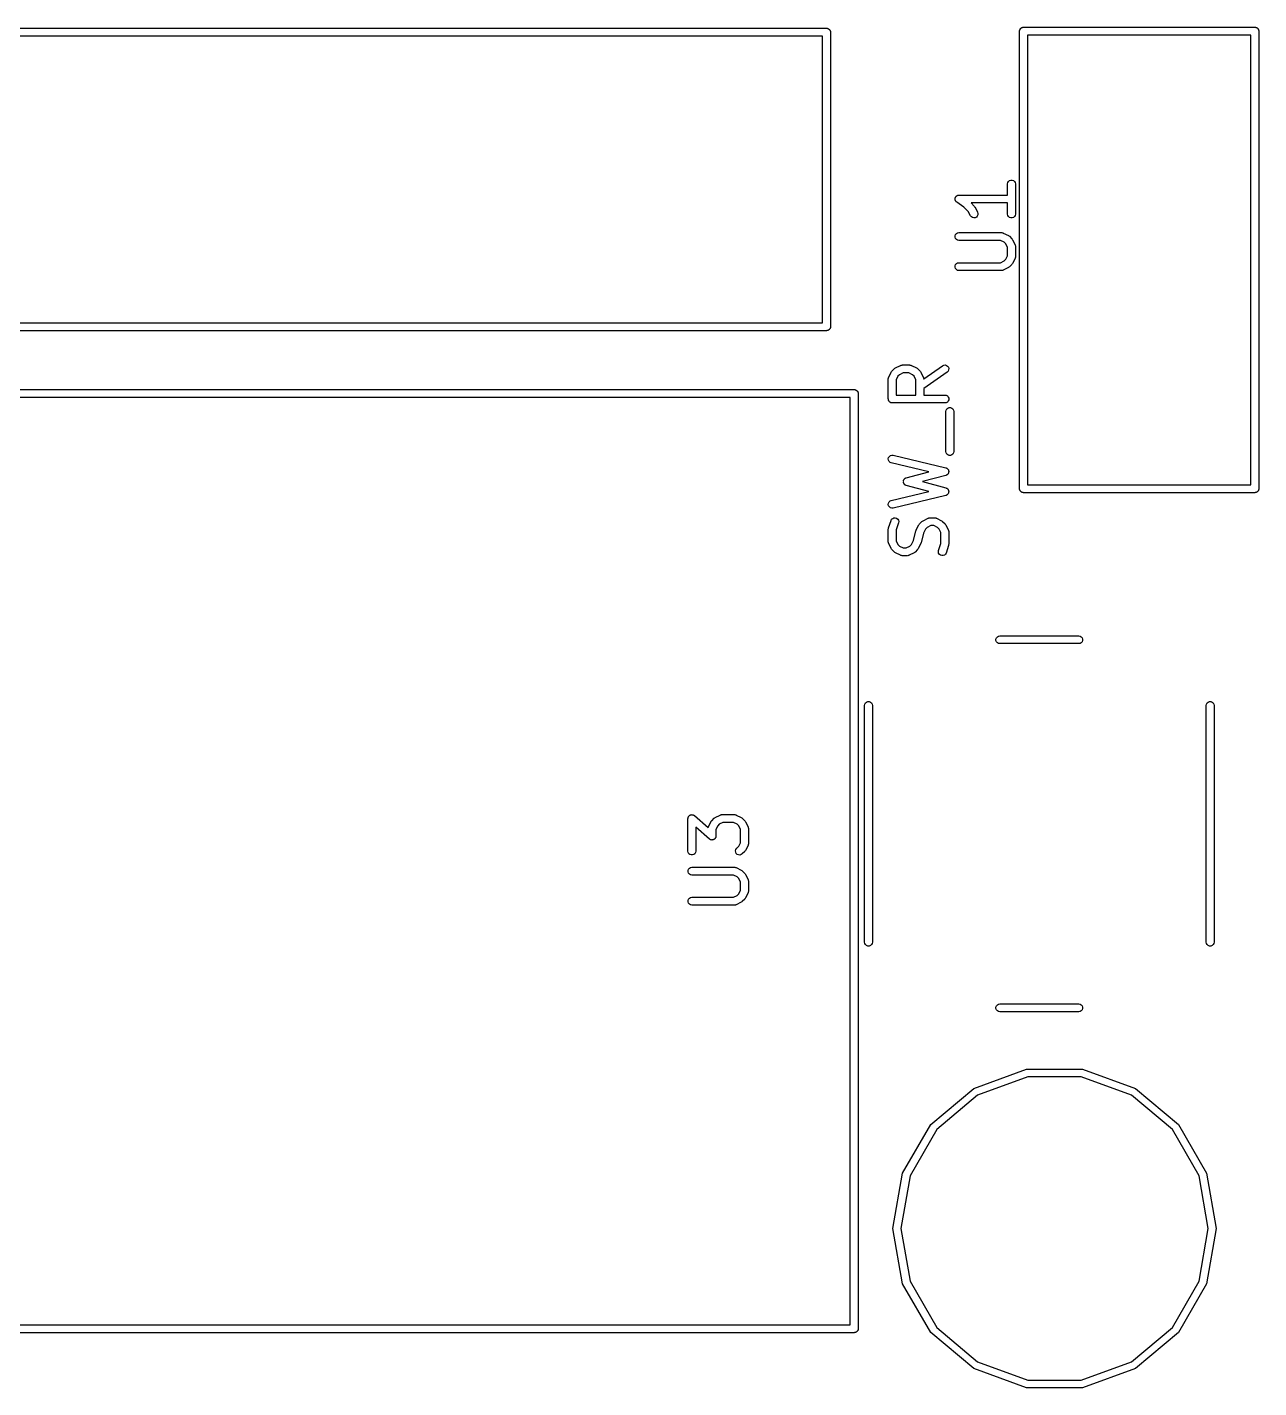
# Model space of a CAD drawing. Extents: x 124.6 to 172.8, y -116.1 to -90.2.
# Drawn here: x 149.37 to 172.79, y -116.06 to -90.19 of the extents above; entities that cross this region are included whole.
import ezdxf

# ---------------------------------------------------------------- set-up
doc = ezdxf.new("R2010")
doc.units = 0
doc.header["$MEASUREMENT"] = 0
doc.layers.add('BLACK', color=7, linetype='CONTINUOUS')

msp = doc.modelspace()

# ---------------------------------------------------------------- linework, layer by layer
at = {"layer": 'Black'}
for p, q in [((131.973, -90.21), (164.573, -90.21)), ((164.573, -90.21), (164.579, -90.2111)), ((164.579, -90.2111), (164.586, -90.2111)), ((164.586, -90.2111), (164.592, -90.2134)), ((164.592, -90.2134), (164.599, -90.2145)), ((164.599, -90.2145), (164.604, -90.2178)), ((164.604, -90.2178), (164.611, -90.22)), ((164.611, -90.22), (164.616, -90.2243)), ((164.616, -90.2243), (164.621, -90.2275)), ((164.621, -90.2275), (164.625, -90.2326)), ((164.625, -90.2326), (164.63, -90.2368)), ((164.63, -90.2368), (164.634, -90.2425)), ((164.634, -90.2425), (164.638, -90.2475)), ((164.638, -90.2475), (164.64, -90.2537)), ((164.64, -90.2537), (164.643, -90.2593)), ((164.643, -90.2593), (164.645, -90.2658)), ((164.645, -90.2658), (164.647, -90.272)), ((164.647, -90.272), (164.647, -90.2785)), ((164.647, -90.2785), (164.648, -90.285)), ((168.245, -90.265), (168.246, -90.2585)), ((168.245, -98.965), (168.245, -90.265)), ((168.246, -90.252), (168.248, -90.2458)), ((168.246, -90.2585), (168.246, -90.252)), ((168.248, -90.2458), (168.25, -90.2393)), ((168.25, -90.2393), (168.253, -90.2337)), ((168.253, -90.2337), (168.255, -90.2275)), ((168.255, -90.2275), (168.259, -90.2225)), ((168.259, -90.2225), (168.263, -90.2168)), ((168.263, -90.2168), (168.268, -90.2126)), ((168.268, -90.2126), (168.272, -90.2075)), ((168.272, -90.2075), (168.277, -90.2043)), ((168.277, -90.2043), (168.282, -90.2)), ((168.282, -90.2), (168.289, -90.1978)), ((168.289, -90.1978), (168.294, -90.1945)), ((168.294, -90.1945), (168.301, -90.1934)), ((168.301, -90.1934), (168.307, -90.1911)), ((168.307, -90.1911), (168.314, -90.1911)), ((168.314, -90.1911), (168.32, -90.19)), ((168.32, -90.19), (172.72, -90.19)), ((172.72, -90.19), (172.726, -90.1911)), ((172.726, -90.1911), (172.733, -90.1911)), ((172.733, -90.1911), (172.739, -90.1934)), ((172.739, -90.1934), (172.746, -90.1945)), ((172.746, -90.1945), (172.751, -90.1978)), ((172.751, -90.1978), (172.757, -90.2)), ((172.757, -90.2), (172.763, -90.2043)), ((172.763, -90.2043), (172.768, -90.2075)), ((172.768, -90.2075), (172.772, -90.2126)), ((172.772, -90.2126), (172.777, -90.2168)), ((172.777, -90.2168), (172.781, -90.2225)), ((172.781, -90.2225), (172.785, -90.2275)), ((172.785, -90.2275), (172.787, -90.2337)), ((172.787, -90.2337), (172.79, -90.2393)), ((172.79, -90.2393), (172.792, -90.2458)), ((172.792, -90.2458), (172.794, -90.252)), ((172.794, -90.252), (172.794, -90.2585)), ((172.794, -90.2585), (172.795, -90.265)), ((172.795, -90.265), (172.795, -98.965)), ((164.498, -90.36), (132.048, -90.36)), ((164.498, -95.81), (164.498, -90.36)), ((164.648, -90.285), (164.648, -95.885)), ((168.395, -90.34), (168.395, -98.89)), ((172.645, -90.34), (168.395, -90.34)), ((172.645, -98.89), (172.645, -90.34)), ((168.022, -93.1448), (168.035, -93.1223)), ((168.035, -93.1223), (168.055, -93.1055)), ((168.055, -93.1055), (168.079, -93.0966)), ((168.079, -93.0966), (168.105, -93.0966)), ((168.105, -93.0966), (168.13, -93.1055)), ((168.13, -93.1055), (168.15, -93.1223)), ((168.15, -93.1223), (168.163, -93.1448)), ((167.076, -93.3842), (167.084, -93.3816)), ((167.084, -93.3816), (167.088, -93.3819)), ((167.088, -93.3819), (167.092, -93.3812)), ((167.092, -93.3812), (168.017, -93.3812)), ((168.017, -93.1705), (168.022, -93.1448)), ((168.017, -93.3812), (168.017, -93.1705)), ((168.163, -93.1448), (168.167, -93.1705)), ((168.167, -93.1705), (168.167, -93.7419)), ((167.018, -93.4514), (167.019, -93.4473)), ((167.019, -93.4603), (167.018, -93.4514)), ((167.019, -93.4432), (167.022, -93.4348)), ((167.019, -93.4473), (167.019, -93.4432)), ((167.019, -93.4692), (167.019, -93.4603)), ((167.02, -93.4731), (167.019, -93.4692)), ((167.02, -93.4773), (167.02, -93.4731)), ((167.024, -93.4853), (167.02, -93.4773)), ((167.022, -93.4348), (167.024, -93.4261)), ((167.024, -93.4261), (167.026, -93.4226)), ((167.027, -93.4937), (167.024, -93.4853)), ((167.026, -93.4226), (167.027, -93.4187)), ((167.027, -93.4187), (167.033, -93.4118)), ((167.03, -93.4969), (167.027, -93.4937)), ((167.032, -93.5006), (167.03, -93.4969)), ((167.038, -93.5068), (167.032, -93.5006)), ((167.033, -93.4118), (167.038, -93.4044)), ((167.038, -93.4044), (167.042, -93.4019)), ((167.044, -93.5136), (167.038, -93.5068)), ((167.042, -93.4019), (167.044, -93.3987)), ((167.044, -93.3987), (167.052, -93.3943)), ((167.048, -93.5157), (167.044, -93.5136)), ((167.051, -93.5186), (167.048, -93.5157)), ((167.187, -93.6097), (167.051, -93.5186)), ((167.052, -93.3943), (167.059, -93.389)), ((167.059, -93.389), (167.063, -93.3878)), ((167.063, -93.3878), (167.067, -93.3857)), ((167.067, -93.3857), (167.076, -93.3842)), ((167.269, -93.6911), (167.187, -93.6097)), ((168.017, -93.5312), (167.321, -93.5312)), ((167.321, -93.5312), (167.384, -93.5936)), ((167.384, -93.5936), (167.39, -93.6035)), ((167.39, -93.6035), (167.398, -93.6131)), ((167.398, -93.6131), (167.445, -93.7084)), ((168.017, -93.7419), (168.017, -93.5312)), ((167.311, -93.7754), (167.269, -93.6911)), ((167.327, -93.7964), (167.311, -93.7754)), ((167.348, -93.8107), (167.327, -93.7964)), ((167.374, -93.8168), (167.348, -93.8107)), ((167.399, -93.8138), (167.374, -93.8168)), ((167.423, -93.8021), (167.399, -93.8138)), ((167.441, -93.7832), (167.423, -93.8021)), ((167.451, -93.7593), (167.441, -93.7832)), ((167.445, -93.7084), (167.453, -93.7333)), ((167.453, -93.7333), (167.451, -93.7593)), ((168.022, -93.7676), (168.017, -93.7419)), ((168.035, -93.7901), (168.022, -93.7676)), ((168.055, -93.8069), (168.035, -93.7901)), ((168.079, -93.8158), (168.055, -93.8069)), ((168.105, -93.8158), (168.079, -93.8158)), ((168.13, -93.8069), (168.105, -93.8158)), ((168.15, -93.7901), (168.13, -93.8069)), ((168.163, -93.7676), (168.15, -93.7901)), ((168.167, -93.7419), (168.163, -93.7676)), ((167.019, -94.1575), (167.027, -94.133)), ((167.019, -94.1835), (167.019, -94.1575)), ((167.027, -94.133), (167.044, -94.113)), ((167.044, -94.113), (167.067, -94.1)), ((167.067, -94.1), (167.092, -94.0955)), ((167.092, -94.0955), (167.902, -94.0955)), ((167.902, -94.0955), (167.906, -94.0962)), ((167.906, -94.0962), (167.91, -94.096)), ((167.91, -94.096), (167.919, -94.0985)), ((167.919, -94.0985), (167.928, -94.1)), ((167.928, -94.1), (167.931, -94.1022)), ((167.931, -94.1022), (167.935, -94.1034)), ((167.935, -94.1034), (168.031, -94.151)), ((168.031, -94.151), (168.04, -94.1582)), ((168.04, -94.1582), (168.05, -94.1651)), ((167.027, -94.208), (167.019, -94.1835)), ((167.044, -94.2279), (167.027, -94.208)), ((167.067, -94.241), (167.044, -94.2279)), ((167.092, -94.2455), (167.067, -94.241)), ((167.884, -94.2455), (167.092, -94.2455)), ((167.953, -94.2797), (167.884, -94.2455)), ((167.983, -94.3101), (167.953, -94.2797)), ((168.017, -94.3787), (167.983, -94.3101)), ((168.017, -94.5337), (168.017, -94.3787)), ((168.05, -94.1651), (168.098, -94.2127)), ((168.098, -94.2127), (168.105, -94.2225)), ((168.105, -94.2225), (168.112, -94.2322)), ((168.112, -94.2322), (168.159, -94.3274)), ((168.159, -94.3274), (168.161, -94.3316)), ((168.161, -94.3316), (168.163, -94.3353)), ((168.163, -94.3353), (168.164, -94.344)), ((168.164, -94.344), (168.167, -94.3524)), ((168.167, -94.3524), (168.167, -94.3567)), ((168.167, -94.3567), (168.167, -94.361)), ((168.167, -94.361), (168.167, -94.5514)), ((167.044, -94.6845), (167.067, -94.6714)), ((167.067, -94.6714), (167.092, -94.6669)), ((167.092, -94.6669), (167.884, -94.6669)), ((167.884, -94.6669), (167.953, -94.6326)), ((167.953, -94.6326), (167.983, -94.6022)), ((167.983, -94.6022), (168.017, -94.5337)), ((168.159, -94.585), (168.112, -94.6802)), ((168.161, -94.5808), (168.159, -94.585)), ((168.163, -94.5771), (168.161, -94.5808)), ((168.164, -94.5684), (168.163, -94.5771)), ((168.167, -94.56), (168.164, -94.5684)), ((168.167, -94.5514), (168.167, -94.5557)), ((168.167, -94.5557), (168.167, -94.56)), ((167.019, -94.7289), (167.027, -94.7044)), ((167.019, -94.7549), (167.019, -94.7289)), ((167.027, -94.7794), (167.019, -94.7549)), ((167.027, -94.7044), (167.044, -94.6845)), ((167.044, -94.7994), (167.027, -94.7794)), ((167.067, -94.8124), (167.044, -94.7994)), ((167.092, -94.8169), (167.067, -94.8124)), ((167.902, -94.8169), (167.092, -94.8169)), ((167.906, -94.8162), (167.902, -94.8169)), ((167.91, -94.8164), (167.906, -94.8162)), ((167.919, -94.8139), (167.91, -94.8164)), ((167.928, -94.8124), (167.919, -94.8139)), ((167.931, -94.8102), (167.928, -94.8124)), ((167.935, -94.809), (167.931, -94.8102)), ((168.031, -94.7614), (167.935, -94.809)), ((168.04, -94.7542), (168.031, -94.7614)), ((168.05, -94.7473), (168.04, -94.7542)), ((168.098, -94.6997), (168.05, -94.7473)), ((168.105, -94.6899), (168.098, -94.6997)), ((168.112, -94.6802), (168.105, -94.6899)), ((164.573, -95.96), (131.973, -95.96)), ((132.048, -95.81), (164.498, -95.81)), ((164.579, -95.9589), (164.573, -95.96)), ((164.586, -95.9589), (164.579, -95.9589)), ((164.592, -95.9566), (164.586, -95.9589)), ((164.599, -95.9555), (164.592, -95.9566)), ((164.604, -95.9522), (164.599, -95.9555)), ((164.611, -95.95), (164.604, -95.9522)), ((164.616, -95.9457), (164.611, -95.95)), ((164.621, -95.9425), (164.616, -95.9457)), ((164.625, -95.9374), (164.621, -95.9425)), ((164.63, -95.9332), (164.625, -95.9374)), ((164.634, -95.9275), (164.63, -95.9332)), ((164.638, -95.9225), (164.634, -95.9275)), ((164.64, -95.9163), (164.638, -95.9225)), ((164.643, -95.9107), (164.64, -95.9163)), ((164.645, -95.9042), (164.643, -95.9107)), ((164.647, -95.898), (164.645, -95.9042)), ((164.648, -95.885), (164.647, -95.8915)), ((164.647, -95.8915), (164.647, -95.898)), ((165.803, -96.7486), (165.81, -96.7389)), ((165.81, -96.7389), (165.817, -96.7291)), ((165.817, -96.7291), (165.865, -96.6815)), ((165.865, -96.6815), (165.874, -96.6746)), ((165.874, -96.6746), (165.884, -96.6674)), ((165.884, -96.6674), (165.979, -96.6198)), ((165.979, -96.6198), (165.983, -96.6186)), ((165.983, -96.6186), (165.987, -96.6164)), ((165.987, -96.6164), (165.996, -96.6149)), ((165.996, -96.6149), (166.004, -96.6124)), ((166.004, -96.6124), (166.009, -96.6127)), ((166.009, -96.6127), (166.013, -96.6119)), ((166.013, -96.6119), (166.156, -96.6119)), ((166.156, -96.6119), (166.16, -96.6127)), ((166.16, -96.6127), (166.164, -96.6124)), ((166.164, -96.6124), (166.173, -96.6149)), ((166.173, -96.6149), (166.181, -96.6164)), ((166.181, -96.6164), (166.185, -96.6186)), ((166.185, -96.6186), (166.189, -96.6198)), ((166.189, -96.6198), (166.284, -96.6674)), ((166.284, -96.6674), (166.294, -96.6746)), ((166.294, -96.6746), (166.304, -96.6815)), ((166.304, -96.6815), (166.352, -96.7291)), ((166.352, -96.7291), (166.358, -96.7389)), ((166.358, -96.7389), (166.366, -96.7486)), ((166.421, -96.8763), (166.779, -96.6255)), ((166.779, -96.6255), (166.803, -96.6145)), ((166.803, -96.6145), (166.829, -96.6122)), ((166.829, -96.6122), (166.854, -96.6189)), ((166.854, -96.6189), (166.875, -96.6339)), ((166.884, -96.7299), (166.865, -96.7483)), ((166.875, -96.6339), (166.89, -96.6552)), ((166.895, -96.7063), (166.884, -96.7299)), ((166.89, -96.6552), (166.897, -96.6804)), ((166.897, -96.6804), (166.895, -96.7063)), ((165.747, -96.8774), (165.748, -96.8731)), ((165.747, -97.2583), (165.747, -96.8774)), ((165.748, -96.8688), (165.75, -96.8604)), ((165.748, -96.8731), (165.748, -96.8688)), ((165.75, -96.8604), (165.752, -96.8517)), ((165.752, -96.8517), (165.754, -96.848)), ((165.754, -96.848), (165.755, -96.8438)), ((165.755, -96.8438), (165.803, -96.7486)), ((165.932, -96.8266), (165.897, -96.8951)), ((165.897, -96.8951), (165.897, -97.1833)), ((165.962, -96.7962), (165.932, -96.8266)), ((166.031, -96.7619), (165.962, -96.7962)), ((166.138, -96.7619), (166.031, -96.7619)), ((166.207, -96.7962), (166.138, -96.7619)), ((166.237, -96.8266), (166.207, -96.7962)), ((166.271, -96.8951), (166.237, -96.8266)), ((166.271, -97.1833), (166.271, -96.8951)), ((166.366, -96.7486), (166.413, -96.8438)), ((166.413, -96.8438), (166.415, -96.848)), ((166.415, -96.848), (166.417, -96.8517)), ((166.417, -96.8517), (166.418, -96.8604)), ((166.418, -96.8604), (166.421, -96.8688)), ((166.421, -96.8688), (166.42, -96.8731)), ((166.42, -96.8731), (166.421, -96.8763)), ((166.865, -96.7483), (166.421, -97.0593)), ((132.08, -97.08), (165.1, -97.08)), ((165.025, -97.23), (132.155, -97.23)), ((165.025, -114.86), (165.025, -97.23)), ((165.1, -97.08), (165.106, -97.0811)), ((165.106, -97.0811), (165.113, -97.0811)), ((165.113, -97.0811), (165.119, -97.0834)), ((165.119, -97.0834), (165.126, -97.0845)), ((165.126, -97.0845), (165.131, -97.0878)), ((165.131, -97.0878), (165.137, -97.09)), ((165.137, -97.09), (165.143, -97.0943)), ((165.143, -97.0943), (165.148, -97.0975)), ((165.148, -97.0975), (165.152, -97.1026)), ((165.152, -97.1026), (165.157, -97.1068)), ((165.157, -97.1068), (165.161, -97.1125)), ((165.161, -97.1125), (165.165, -97.1175)), ((165.165, -97.1175), (165.167, -97.1237)), ((165.167, -97.1237), (165.17, -97.1293)), ((165.17, -97.1293), (165.172, -97.1358)), ((165.172, -97.1358), (165.174, -97.142)), ((165.174, -97.142), (165.174, -97.1485)), ((165.174, -97.1485), (165.175, -97.155)), ((165.175, -97.155), (165.175, -114.935)), ((165.749, -97.2648), (165.747, -97.2583)), ((165.897, -97.1833), (166.271, -97.1833)), ((166.421, -97.0593), (166.421, -97.1833)), ((166.421, -97.1833), (166.822, -97.1833)), ((166.822, -97.1833), (166.848, -97.1879)), ((166.848, -97.1879), (166.871, -97.2009)), ((166.871, -97.2009), (166.887, -97.2208)), ((166.887, -97.2208), (166.896, -97.2453)), ((166.896, -97.2453), (166.896, -97.2714)), ((165.749, -97.2714), (165.749, -97.2648)), ((165.751, -97.2775), (165.749, -97.2714)), ((165.752, -97.284), (165.751, -97.2775)), ((165.755, -97.2897), (165.752, -97.284)), ((165.757, -97.2958), (165.755, -97.2897)), ((165.762, -97.3009), (165.757, -97.2958)), ((165.765, -97.3065), (165.762, -97.3009)), ((165.77, -97.3108), (165.765, -97.3065)), ((165.774, -97.3158), (165.77, -97.3108)), ((165.78, -97.3191), (165.774, -97.3158)), ((165.785, -97.3233), (165.78, -97.3191)), ((165.791, -97.3255), (165.785, -97.3233)), ((165.797, -97.3288), (165.791, -97.3255)), ((165.803, -97.3299), (165.797, -97.3288)), ((165.809, -97.3322), (165.803, -97.3299)), ((165.816, -97.3322), (165.809, -97.3322)), ((165.822, -97.3333), (165.816, -97.3322)), ((166.822, -97.3333), (165.822, -97.3333)), ((166.848, -97.3288), (166.822, -97.3333)), ((166.843, -97.4964), (166.847, -97.4708)), ((166.843, -98.2583), (166.843, -97.4964)), ((166.847, -97.4708), (166.86, -97.4482)), ((166.871, -97.3158), (166.848, -97.3288)), ((166.86, -97.4482), (166.88, -97.4315)), ((166.887, -97.2958), (166.871, -97.3158)), ((166.88, -97.4315), (166.905, -97.4226)), ((166.896, -97.2714), (166.887, -97.2958)), ((166.905, -97.4226), (166.931, -97.4226)), ((166.931, -97.4226), (166.955, -97.4315)), ((166.955, -97.4315), (166.975, -97.4482)), ((166.975, -97.4482), (166.988, -97.4708)), ((166.988, -97.4708), (166.993, -97.4964)), ((166.993, -97.4964), (166.993, -98.2583)), ((166.847, -98.284), (166.843, -98.2583)), ((166.86, -98.3065), (166.847, -98.284)), ((166.988, -98.284), (166.975, -98.3065)), ((166.993, -98.2583), (166.988, -98.284)), ((165.748, -98.3968), (165.754, -98.3714)), ((165.751, -98.4226), (165.748, -98.3968)), ((165.762, -98.4459), (165.751, -98.4226)), ((165.754, -98.3714), (165.768, -98.3497)), ((165.781, -98.4638), (165.762, -98.4459)), ((165.768, -98.3497), (165.789, -98.3341)), ((165.805, -98.4741), (165.781, -98.4638)), ((165.789, -98.3341), (165.814, -98.3267)), ((166.516, -98.6434), (165.805, -98.4741)), ((165.814, -98.3267), (165.84, -98.3282)), ((165.84, -98.3282), (166.84, -98.5663)), ((166.88, -98.3233), (166.86, -98.3065)), ((166.905, -98.3322), (166.88, -98.3233)), ((166.931, -98.3322), (166.905, -98.3322)), ((166.955, -98.3233), (166.931, -98.3322)), ((166.975, -98.3065), (166.955, -98.3233)), ((166.035, -98.8169), (166.036, -98.8103)), ((166.036, -98.8103), (166.038, -98.8044)), ((166.038, -98.8044), (166.04, -98.7981)), ((166.04, -98.7981), (166.044, -98.7927)), ((166.044, -98.7927), (166.047, -98.7867)), ((166.047, -98.7867), (166.051, -98.7821)), ((166.051, -98.7821), (166.055, -98.7768)), ((166.055, -98.7768), (166.06, -98.773)), ((166.06, -98.773), (166.065, -98.7683)), ((166.065, -98.7683), (166.071, -98.7655)), ((166.071, -98.7655), (166.076, -98.7618)), ((166.076, -98.7618), (166.083, -98.7601)), ((166.083, -98.7601), (166.089, -98.7573)), ((166.089, -98.7573), (166.516, -98.6434)), ((166.842, -98.7118), (166.399, -98.8298)), ((166.84, -98.5663), (166.847, -98.5694)), ((166.849, -98.7085), (166.842, -98.7118)), ((166.847, -98.5694), (166.854, -98.5713)), ((166.856, -98.7063), (166.849, -98.7085)), ((166.854, -98.5713), (166.859, -98.5745)), ((166.86, -98.7031), (166.856, -98.7063)), ((166.859, -98.5745), (166.864, -98.5767)), ((166.865, -98.7008), (166.86, -98.7031)), ((166.864, -98.5767), (166.869, -98.5819)), ((166.871, -98.6954), (166.865, -98.7008)), ((166.869, -98.5819), (166.875, -98.5863)), ((166.877, -98.6908), (166.871, -98.6954)), ((166.875, -98.5863), (166.879, -98.5908)), ((166.88, -98.6862), (166.877, -98.6908)), ((166.879, -98.5908), (166.883, -98.5946)), ((166.884, -98.6824), (166.88, -98.6862)), ((166.883, -98.5946), (166.886, -98.6014)), ((166.887, -98.6755), (166.884, -98.6824)), ((166.886, -98.6014), (166.89, -98.6077)), ((166.891, -98.6691), (166.887, -98.6755)), ((166.89, -98.6077), (166.892, -98.613)), ((166.892, -98.6637), (166.891, -98.6691)), ((166.892, -98.613), (166.894, -98.6178)), ((166.895, -98.6588), (166.892, -98.6637)), ((166.894, -98.6178), (166.895, -98.6254)), ((166.895, -98.6254), (166.897, -98.6328)), ((166.897, -98.6437), (166.895, -98.6512)), ((166.895, -98.6512), (166.895, -98.6588)), ((166.897, -98.6328), (166.897, -98.6383)), ((166.897, -98.6383), (166.897, -98.6437)), ((165.805, -99.1854), (166.516, -99.0161)), ((166.033, -98.8233), (166.035, -98.8169)), ((166.034, -98.8298), (166.033, -98.8233)), ((166.033, -98.8362), (166.034, -98.8298)), ((166.035, -98.8426), (166.033, -98.8362)), ((166.036, -98.8493), (166.035, -98.8426)), ((166.038, -98.8551), (166.036, -98.8493)), ((166.04, -98.8614), (166.038, -98.8551)), ((166.044, -98.8668), (166.04, -98.8614)), ((166.047, -98.8729), (166.044, -98.8668)), ((166.051, -98.8774), (166.047, -98.8729)), ((166.055, -98.8827), (166.051, -98.8774)), ((166.06, -98.8866), (166.055, -98.8827)), ((166.065, -98.8912), (166.06, -98.8866)), ((166.071, -98.894), (166.065, -98.8912)), ((166.076, -98.8977), (166.071, -98.894)), ((166.083, -98.8994), (166.076, -98.8977)), ((166.089, -98.9022), (166.083, -98.8994)), ((166.516, -99.0161), (166.089, -98.9022)), ((166.399, -98.8298), (166.842, -98.9478)), ((166.842, -98.9478), (166.849, -98.951)), ((166.849, -98.951), (166.856, -98.9532)), ((166.856, -98.9532), (166.86, -98.9564)), ((166.86, -98.9564), (166.865, -98.9587)), ((166.865, -98.9587), (166.871, -98.9642)), ((166.875, -99.0732), (166.869, -99.0776)), ((166.871, -98.9642), (166.877, -98.9687)), ((166.879, -99.0687), (166.875, -99.0732)), ((166.877, -98.9687), (166.88, -98.9733)), ((166.883, -99.065), (166.879, -99.0687)), ((166.88, -98.9733), (166.884, -98.9771)), ((166.886, -99.0581), (166.883, -99.065)), ((166.884, -98.9771), (166.887, -98.9841)), ((166.89, -99.0519), (166.886, -99.0581)), ((166.887, -98.9841), (166.891, -98.9905)), ((166.892, -99.0466), (166.89, -99.0519)), ((166.891, -98.9905), (166.892, -98.9958)), ((166.892, -98.9958), (166.895, -99.0007)), ((166.894, -99.0417), (166.892, -99.0466)), ((166.895, -99.0341), (166.894, -99.0417)), ((166.895, -99.0007), (166.895, -99.0084)), ((166.895, -99.0084), (166.897, -99.0158)), ((166.897, -99.0267), (166.895, -99.0341)), ((166.897, -99.0158), (166.897, -99.0212)), ((166.897, -99.0212), (166.897, -99.0267)), ((168.246, -98.9715), (168.245, -98.965)), ((168.246, -98.978), (168.246, -98.9715)), ((168.248, -98.9842), (168.246, -98.978)), ((168.25, -98.9907), (168.248, -98.9842)), ((168.253, -98.9963), (168.25, -98.9907)), ((168.255, -99.0025), (168.253, -98.9963)), ((168.259, -99.0075), (168.255, -99.0025)), ((168.263, -99.0132), (168.259, -99.0075)), ((168.268, -99.0174), (168.263, -99.0132)), ((168.272, -99.0225), (168.268, -99.0174)), ((168.277, -99.0257), (168.272, -99.0225)), ((168.282, -99.03), (168.277, -99.0257)), ((168.289, -99.0322), (168.282, -99.03)), ((168.294, -99.0355), (168.289, -99.0322)), ((168.301, -99.0366), (168.294, -99.0355)), ((168.307, -99.0389), (168.301, -99.0366)), ((168.314, -99.0389), (168.307, -99.0389)), ((168.32, -99.04), (168.314, -99.0389)), ((172.72, -99.04), (168.32, -99.04)), ((168.395, -98.89), (172.645, -98.89)), ((172.726, -99.0389), (172.72, -99.04)), ((172.733, -99.0389), (172.726, -99.0389)), ((172.739, -99.0366), (172.733, -99.0389)), ((172.746, -99.0355), (172.739, -99.0366)), ((172.751, -99.0322), (172.746, -99.0355)), ((172.757, -99.03), (172.751, -99.0322)), ((172.763, -99.0257), (172.757, -99.03)), ((172.768, -99.0225), (172.763, -99.0257)), ((172.772, -99.0174), (172.768, -99.0225)), ((172.777, -99.0132), (172.772, -99.0174)), ((172.781, -99.0075), (172.777, -99.0132)), ((172.785, -99.0025), (172.781, -99.0075)), ((172.787, -98.9963), (172.785, -99.0025)), ((172.79, -98.9907), (172.787, -98.9963)), ((172.792, -98.9842), (172.79, -98.9907)), ((172.794, -98.978), (172.792, -98.9842)), ((172.795, -98.965), (172.794, -98.9715)), ((172.794, -98.9715), (172.794, -98.978)), ((165.748, -99.2628), (165.751, -99.2369)), ((165.754, -99.2881), (165.748, -99.2628)), ((165.751, -99.2369), (165.762, -99.2136)), ((165.768, -99.3099), (165.754, -99.2881)), ((165.762, -99.2136), (165.781, -99.1957)), ((165.789, -99.3254), (165.768, -99.3099)), ((165.781, -99.1957), (165.805, -99.1854)), ((165.814, -99.3328), (165.789, -99.3254)), ((165.84, -99.3313), (165.814, -99.3328)), ((166.84, -99.0932), (165.84, -99.3313)), ((166.847, -99.0902), (166.84, -99.0932)), ((166.854, -99.0882), (166.847, -99.0902)), ((166.859, -99.085), (166.854, -99.0882)), ((166.864, -99.0829), (166.859, -99.085)), ((166.869, -99.0776), (166.864, -99.0829)), ((165.751, -99.7108), (165.799, -99.5679)), ((165.799, -99.5679), (165.811, -99.545)), ((165.811, -99.545), (165.831, -99.5278)), ((165.831, -99.5278), (165.855, -99.5182)), ((165.855, -99.5182), (165.881, -99.5175)), ((165.881, -99.5175), (165.906, -99.5257)), ((165.906, -99.5257), (165.926, -99.5419)), ((165.926, -99.5419), (165.94, -99.5641)), ((165.94, -99.5641), (165.945, -99.5896)), ((165.945, -99.5896), (165.941, -99.6154)), ((166.341, -99.6339), (166.388, -99.5863)), ((166.388, -99.5863), (166.398, -99.5794)), ((166.398, -99.5794), (166.408, -99.5722)), ((166.408, -99.5722), (166.503, -99.5246)), ((166.503, -99.5246), (166.507, -99.5234)), ((166.507, -99.5234), (166.511, -99.5212)), ((166.511, -99.5212), (166.52, -99.5197)), ((166.52, -99.5197), (166.528, -99.5172)), ((166.528, -99.5172), (166.532, -99.5174)), ((166.532, -99.5174), (166.537, -99.5167)), ((166.537, -99.5167), (166.632, -99.5167)), ((166.632, -99.5167), (166.636, -99.5174)), ((166.636, -99.5174), (166.64, -99.5172)), ((166.64, -99.5172), (166.649, -99.5197)), ((166.649, -99.5197), (166.658, -99.5212)), ((166.658, -99.5212), (166.661, -99.5234)), ((166.661, -99.5234), (166.665, -99.5246)), ((166.665, -99.5246), (166.761, -99.5722)), ((166.761, -99.5722), (166.77, -99.5794)), ((166.77, -99.5794), (166.78, -99.5863)), ((166.78, -99.5863), (166.828, -99.6339)), ((165.747, -99.7345), (165.749, -99.7227)), ((165.747, -99.9726), (165.747, -99.7345)), ((165.749, -99.7227), (165.751, -99.7108)), ((165.941, -99.6154), (165.897, -99.7467)), ((165.897, -99.7467), (165.897, -99.9549)), ((166.228, -99.9464), (166.273, -99.764)), ((166.273, -99.764), (166.277, -99.7565)), ((166.277, -99.7565), (166.279, -99.7486)), ((166.279, -99.7486), (166.327, -99.6534)), ((166.327, -99.6534), (166.334, -99.6437)), ((166.334, -99.6437), (166.341, -99.6339)), ((166.417, -99.8083), (166.371, -99.9908)), ((166.455, -99.7313), (166.417, -99.8083)), ((166.486, -99.7009), (166.455, -99.7313)), ((166.554, -99.6667), (166.486, -99.7009)), ((166.614, -99.6667), (166.554, -99.6667)), ((166.683, -99.7009), (166.614, -99.6667)), ((166.713, -99.7313), (166.683, -99.7009)), ((166.747, -99.7998), (166.713, -99.7313)), ((166.747, -100.008), (166.747, -99.7998)), ((166.828, -99.6339), (166.835, -99.6437)), ((166.835, -99.6437), (166.842, -99.6534)), ((166.842, -99.6534), (166.889, -99.7486)), ((166.889, -99.7486), (166.891, -99.7527)), ((166.891, -99.7527), (166.893, -99.7565)), ((166.893, -99.7565), (166.894, -99.7651)), ((166.894, -99.7651), (166.897, -99.7736)), ((166.897, -99.7736), (166.897, -99.7779)), ((166.897, -99.7779), (166.897, -99.7821)), ((166.897, -99.7821), (166.897, -100.02)), ((165.748, -99.9769), (165.747, -99.9726)), ((165.748, -99.9812), (165.748, -99.9769)), ((165.75, -99.9896), (165.748, -99.9812)), ((165.752, -99.9983), (165.75, -99.9896)), ((165.754, -100.002), (165.752, -99.9983)), ((165.755, -100.006), (165.754, -100.002)), ((165.803, -100.101), (165.755, -100.006)), ((165.81, -100.111), (165.803, -100.101)), ((165.897, -99.9549), (165.932, -100.023)), ((165.932, -100.023), (165.962, -100.054)), ((165.962, -100.054), (166.031, -100.088)), ((166.031, -100.088), (166.09, -100.088)), ((166.09, -100.088), (166.159, -100.054)), ((166.159, -100.054), (166.189, -100.023)), ((166.189, -100.023), (166.228, -99.9464)), ((166.318, -100.101), (166.311, -100.111)), ((166.366, -100.006), (166.318, -100.101)), ((166.368, -99.9983), (166.366, -100.006)), ((166.371, -99.9908), (166.368, -99.9983)), ((166.704, -100.139), (166.747, -100.008)), ((166.894, -100.044), (166.846, -100.187)), ((166.895, -100.032), (166.894, -100.044)), ((166.897, -100.02), (166.895, -100.032)), ((165.817, -100.121), (165.81, -100.111)), ((165.865, -100.169), (165.817, -100.121)), ((165.874, -100.175), (165.865, -100.169)), ((165.884, -100.183), (165.874, -100.175)), ((165.979, -100.23), (165.884, -100.183)), ((165.983, -100.231), (165.979, -100.23)), ((165.987, -100.234), (165.983, -100.231)), ((165.996, -100.235), (165.987, -100.234)), ((166.004, -100.238), (165.996, -100.235)), ((166.009, -100.237), (166.004, -100.238)), ((166.013, -100.238), (166.009, -100.237)), ((166.108, -100.238), (166.013, -100.238)), ((166.112, -100.237), (166.108, -100.238)), ((166.117, -100.238), (166.112, -100.237)), ((166.125, -100.235), (166.117, -100.238)), ((166.134, -100.234), (166.125, -100.235)), ((166.137, -100.231), (166.134, -100.234)), ((166.142, -100.23), (166.137, -100.231)), ((166.237, -100.183), (166.142, -100.23)), ((166.247, -100.175), (166.237, -100.183)), ((166.256, -100.169), (166.247, -100.175)), ((166.304, -100.121), (166.256, -100.169)), ((166.311, -100.111), (166.304, -100.121)), ((166.7, -100.165), (166.704, -100.139)), ((166.705, -100.191), (166.7, -100.165)), ((166.719, -100.213), (166.705, -100.191)), ((166.739, -100.229), (166.719, -100.213)), ((166.764, -100.237), (166.739, -100.229)), ((166.79, -100.237), (166.764, -100.237)), ((166.814, -100.227), (166.79, -100.237)), ((166.834, -100.21), (166.814, -100.227)), ((166.846, -100.187), (166.834, -100.21)), ((167.796, -101.822), (167.805, -101.797)), ((167.796, -101.848), (167.796, -101.822)), ((167.805, -101.873), (167.796, -101.848)), ((167.805, -101.797), (167.822, -101.778)), ((167.822, -101.892), (167.805, -101.873)), ((167.822, -101.778), (167.844, -101.765)), ((167.844, -101.905), (167.822, -101.892)), ((167.844, -101.765), (167.87, -101.76)), ((167.87, -101.91), (167.844, -101.905)), ((167.87, -101.76), (169.37, -101.76)), ((169.37, -101.91), (167.87, -101.91)), ((169.37, -101.76), (169.396, -101.765)), ((169.396, -101.905), (169.37, -101.91)), ((169.396, -101.765), (169.418, -101.778)), ((169.418, -101.892), (169.396, -101.905)), ((169.418, -101.778), (169.435, -101.797)), ((169.435, -101.873), (169.418, -101.892)), ((169.435, -101.797), (169.444, -101.822)), ((169.444, -101.848), (169.435, -101.873)), ((169.444, -101.822), (169.444, -101.848)), ((165.295, -103.085), (165.3, -103.059)), ((165.295, -107.585), (165.295, -103.085)), ((165.3, -103.059), (165.313, -103.037)), ((165.313, -103.037), (165.332, -103.02)), ((165.332, -103.02), (165.357, -103.011)), ((165.357, -103.011), (165.383, -103.011)), ((165.383, -103.011), (165.407, -103.02)), ((165.407, -103.02), (165.427, -103.037)), ((165.427, -103.037), (165.44, -103.059)), ((165.44, -103.059), (165.445, -103.085)), ((165.445, -103.085), (165.445, -107.585)), ((171.795, -103.085), (171.8, -103.059)), ((171.795, -107.585), (171.795, -103.085)), ((171.8, -103.059), (171.813, -103.037)), ((171.813, -103.037), (171.832, -103.02)), ((171.832, -103.02), (171.857, -103.011)), ((171.857, -103.011), (171.883, -103.011)), ((171.883, -103.011), (171.907, -103.02)), ((171.907, -103.02), (171.927, -103.037)), ((171.927, -103.037), (171.94, -103.059)), ((171.94, -103.059), (171.945, -103.085)), ((171.945, -103.085), (171.945, -107.585)), ((161.937, -105.235), (161.939, -105.228)), ((161.937, -105.855), (161.937, -105.235)), ((161.939, -105.221), (161.941, -105.216)), ((161.939, -105.228), (161.939, -105.221)), ((161.941, -105.216), (161.942, -105.21)), ((161.942, -105.21), (161.946, -105.203)), ((161.946, -105.203), (161.948, -105.197)), ((161.948, -105.197), (161.952, -105.192)), ((161.952, -105.192), (161.955, -105.187)), ((161.955, -105.187), (161.961, -105.183)), ((161.961, -105.183), (161.965, -105.177)), ((161.965, -105.177), (161.97, -105.174)), ((161.97, -105.174), (161.975, -105.171)), ((161.975, -105.171), (161.982, -105.168)), ((161.982, -105.168), (161.988, -105.164)), ((161.988, -105.164), (161.994, -105.164)), ((161.994, -105.164), (161.999, -105.162)), ((161.999, -105.162), (162.007, -105.162)), ((162.007, -105.162), (162.014, -105.16)), ((162.014, -105.16), (162.02, -105.162)), ((162.02, -105.162), (162.025, -105.162)), ((162.025, -105.162), (162.032, -105.164)), ((162.032, -105.164), (162.039, -105.166)), ((162.039, -105.166), (162.044, -105.169)), ((162.044, -105.169), (162.05, -105.171)), ((162.05, -105.171), (162.055, -105.175)), ((162.055, -105.175), (162.062, -105.179)), ((162.062, -105.179), (162.322, -105.407)), ((162.381, -105.288), (162.388, -105.278)), ((162.388, -105.278), (162.436, -105.23)), ((162.436, -105.23), (162.445, -105.223)), ((162.445, -105.223), (162.455, -105.216)), ((162.455, -105.216), (162.55, -105.168)), ((162.55, -105.168), (162.554, -105.167)), ((162.554, -105.167), (162.558, -105.165)), ((162.558, -105.165), (162.567, -105.163)), ((162.567, -105.163), (162.575, -105.161)), ((162.575, -105.161), (162.58, -105.161)), ((162.58, -105.161), (162.584, -105.16)), ((162.584, -105.16), (162.822, -105.16)), ((162.822, -105.16), (162.826, -105.161)), ((162.826, -105.161), (162.83, -105.161)), ((162.83, -105.161), (162.839, -105.163)), ((162.839, -105.163), (162.848, -105.165)), ((162.848, -105.165), (162.851, -105.167)), ((162.851, -105.167), (162.855, -105.168)), ((162.855, -105.168), (162.951, -105.216)), ((162.951, -105.216), (162.96, -105.223)), ((162.96, -105.223), (162.97, -105.23)), ((162.97, -105.23), (163.018, -105.278)), ((163.018, -105.278), (163.025, -105.288)), ((162.344, -105.625), (162.087, -105.401)), ((162.087, -105.401), (162.087, -105.855)), ((162.322, -105.407), (162.323, -105.4)), ((162.323, -105.4), (162.325, -105.397)), ((162.325, -105.397), (162.326, -105.392)), ((162.326, -105.392), (162.374, -105.297)), ((162.374, -105.297), (162.381, -105.288)), ((162.503, -105.375), (162.468, -105.444)), ((162.468, -105.444), (162.468, -105.569)), ((162.533, -105.345), (162.503, -105.375)), ((162.602, -105.31), (162.533, -105.345)), ((162.804, -105.31), (162.602, -105.31)), ((162.873, -105.345), (162.804, -105.31)), ((162.903, -105.375), (162.873, -105.345)), ((162.937, -105.444), (162.903, -105.375)), ((162.937, -105.694), (162.937, -105.444)), ((163.025, -105.288), (163.032, -105.297)), ((163.032, -105.297), (163.079, -105.392)), ((163.079, -105.392), (163.081, -105.397)), ((163.081, -105.397), (163.083, -105.4)), ((163.083, -105.4), (163.084, -105.409)), ((163.084, -105.409), (163.087, -105.417)), ((163.087, -105.417), (163.087, -105.422)), ((163.087, -105.422), (163.087, -105.426)), ((163.087, -105.426), (163.087, -105.712)), ((162.35, -105.629), (162.344, -105.625)), ((162.356, -105.634), (162.35, -105.629)), ((162.361, -105.636), (162.356, -105.634)), ((162.366, -105.639), (162.361, -105.636)), ((162.373, -105.64), (162.366, -105.639)), ((162.38, -105.643), (162.373, -105.64)), ((162.386, -105.643), (162.38, -105.643)), ((162.392, -105.644), (162.386, -105.643)), ((162.399, -105.643), (162.392, -105.644)), ((162.406, -105.643), (162.399, -105.643)), ((162.412, -105.641), (162.406, -105.643)), ((162.418, -105.64), (162.412, -105.641)), ((162.424, -105.636), (162.418, -105.64)), ((162.431, -105.634), (162.424, -105.636)), ((162.435, -105.63), (162.431, -105.634)), ((162.44, -105.627), (162.435, -105.63)), ((162.445, -105.622), (162.44, -105.627)), ((162.451, -105.617), (162.445, -105.622)), ((162.454, -105.612), (162.451, -105.617)), ((162.457, -105.608), (162.454, -105.612)), ((162.46, -105.601), (162.457, -105.608)), ((162.464, -105.594), (162.46, -105.601)), ((162.465, -105.589), (162.464, -105.594)), ((162.467, -105.583), (162.465, -105.589)), ((162.468, -105.569), (162.467, -105.576)), ((162.467, -105.576), (162.467, -105.583)), ((162.864, -105.801), (162.903, -105.762)), ((162.903, -105.762), (162.937, -105.694)), ((163.079, -105.745), (163.032, -105.84)), ((163.081, -105.741), (163.079, -105.745)), ((163.083, -105.737), (163.081, -105.741)), ((163.084, -105.729), (163.083, -105.737)), ((163.087, -105.72), (163.084, -105.729)), ((163.087, -105.712), (163.087, -105.716)), ((163.087, -105.716), (163.087, -105.72)), ((161.942, -105.88), (161.937, -105.855)), ((161.955, -105.903), (161.942, -105.88)), ((161.975, -105.919), (161.955, -105.903)), ((161.999, -105.928), (161.975, -105.919)), ((162.025, -105.928), (161.999, -105.928)), ((162.05, -105.919), (162.025, -105.928)), ((162.07, -105.903), (162.05, -105.919)), ((162.083, -105.88), (162.07, -105.903)), ((162.087, -105.855), (162.083, -105.88)), ((162.842, -105.848), (162.849, -105.823)), ((162.845, -105.874), (162.842, -105.848)), ((162.856, -105.898), (162.845, -105.874)), ((162.849, -105.823), (162.864, -105.801)), ((162.874, -105.916), (162.856, -105.898)), ((162.898, -105.927), (162.874, -105.916)), ((162.924, -105.929), (162.898, -105.927)), ((162.949, -105.922), (162.924, -105.929)), ((162.97, -105.908), (162.949, -105.922)), ((163.018, -105.86), (162.97, -105.908)), ((163.025, -105.85), (163.018, -105.86)), ((163.032, -105.84), (163.025, -105.85)), ((161.939, -106.222), (161.947, -106.198)), ((161.939, -106.248), (161.939, -106.222)), ((161.947, -106.273), (161.939, -106.248)), ((161.947, -106.198), (161.964, -106.178)), ((161.964, -106.293), (161.947, -106.273)), ((161.964, -106.178), (161.987, -106.165)), ((161.987, -106.306), (161.964, -106.293)), ((161.987, -106.165), (162.012, -106.16)), ((162.012, -106.31), (161.987, -106.306)), ((162.012, -106.16), (162.822, -106.16)), ((162.804, -106.31), (162.012, -106.31)), ((162.873, -106.345), (162.804, -106.31)), ((162.822, -106.16), (162.826, -106.161)), ((162.826, -106.161), (162.83, -106.161)), ((162.83, -106.161), (162.839, -106.163)), ((162.839, -106.163), (162.848, -106.165)), ((162.848, -106.165), (162.851, -106.167)), ((162.851, -106.167), (162.855, -106.168)), ((162.855, -106.168), (162.951, -106.216)), ((162.951, -106.216), (162.96, -106.223)), ((162.96, -106.223), (162.97, -106.23)), ((162.97, -106.23), (163.018, -106.278)), ((163.018, -106.278), (163.025, -106.288)), ((163.025, -106.288), (163.032, -106.297)), ((163.032, -106.297), (163.079, -106.392)), ((162.903, -106.375), (162.873, -106.345)), ((162.937, -106.444), (162.903, -106.375)), ((162.937, -106.599), (162.937, -106.444)), ((163.079, -106.392), (163.081, -106.397)), ((163.081, -106.397), (163.083, -106.4)), ((163.083, -106.4), (163.084, -106.409)), ((163.084, -106.409), (163.087, -106.417)), ((163.087, -106.417), (163.087, -106.422)), ((163.087, -106.422), (163.087, -106.426)), ((163.087, -106.426), (163.087, -106.616)), ((161.939, -106.794), (161.947, -106.769)), ((161.939, -106.82), (161.939, -106.794)), ((161.947, -106.844), (161.939, -106.82)), ((161.947, -106.769), (161.964, -106.749)), ((161.964, -106.749), (161.987, -106.736)), ((161.987, -106.736), (162.012, -106.732)), ((162.012, -106.732), (162.804, -106.732)), ((162.804, -106.732), (162.873, -106.698)), ((162.951, -106.826), (162.855, -106.874)), ((162.873, -106.698), (162.903, -106.667)), ((162.903, -106.667), (162.937, -106.599)), ((162.96, -106.819), (162.951, -106.826)), ((162.97, -106.812), (162.96, -106.819)), ((163.018, -106.765), (162.97, -106.812)), ((163.025, -106.755), (163.018, -106.765)), ((163.032, -106.745), (163.025, -106.755)), ((163.079, -106.65), (163.032, -106.745)), ((163.081, -106.646), (163.079, -106.65)), ((163.083, -106.642), (163.081, -106.646)), ((163.084, -106.633), (163.083, -106.642)), ((163.087, -106.625), (163.084, -106.633)), ((163.087, -106.616), (163.087, -106.621)), ((163.087, -106.621), (163.087, -106.625)), ((161.964, -106.864), (161.947, -106.844)), ((161.987, -106.877), (161.964, -106.864)), ((162.012, -106.882), (161.987, -106.877)), ((162.822, -106.882), (162.012, -106.882)), ((162.826, -106.881), (162.822, -106.882)), ((162.83, -106.881), (162.826, -106.881)), ((162.839, -106.879), (162.83, -106.881)), ((162.848, -106.877), (162.839, -106.879)), ((162.851, -106.875), (162.848, -106.877)), ((162.855, -106.874), (162.851, -106.875)), ((165.3, -107.611), (165.295, -107.585)), ((165.445, -107.585), (165.44, -107.611)), ((171.8, -107.611), (171.795, -107.585)), ((171.945, -107.585), (171.94, -107.611)), ((165.313, -107.633), (165.3, -107.611)), ((165.332, -107.65), (165.313, -107.633)), ((165.357, -107.659), (165.332, -107.65)), ((165.383, -107.659), (165.357, -107.659)), ((165.407, -107.65), (165.383, -107.659)), ((165.427, -107.633), (165.407, -107.65)), ((165.44, -107.611), (165.427, -107.633)), ((171.813, -107.633), (171.8, -107.611)), ((171.832, -107.65), (171.813, -107.633)), ((171.857, -107.659), (171.832, -107.65)), ((171.883, -107.659), (171.857, -107.659)), ((171.907, -107.65), (171.883, -107.659)), ((171.927, -107.633), (171.907, -107.65)), ((171.94, -107.611), (171.927, -107.633)), ((167.796, -108.822), (167.805, -108.797)), ((167.796, -108.848), (167.796, -108.822)), ((167.805, -108.872), (167.796, -108.848)), ((167.805, -108.797), (167.822, -108.778)), ((167.822, -108.892), (167.805, -108.872)), ((167.822, -108.778), (167.844, -108.765)), ((167.844, -108.905), (167.822, -108.892)), ((167.844, -108.765), (167.87, -108.76)), ((167.87, -108.76), (169.37, -108.76)), ((169.37, -108.76), (169.396, -108.765)), ((169.396, -108.765), (169.418, -108.778)), ((169.418, -108.892), (169.396, -108.905)), ((169.418, -108.778), (169.435, -108.797)), ((169.435, -108.872), (169.418, -108.892)), ((169.435, -108.797), (169.444, -108.822)), ((169.444, -108.848), (169.435, -108.872)), ((169.444, -108.822), (169.444, -108.848)), ((167.87, -108.91), (167.844, -108.905)), ((169.37, -108.91), (167.87, -108.91)), ((169.396, -108.905), (169.37, -108.91)), ((167.373, -110.367), (168.376, -110.002)), ((168.402, -110.149), (167.447, -110.497)), ((168.376, -110.002), (169.444, -110.002)), ((169.418, -110.149), (168.402, -110.149)), ((170.373, -110.497), (169.418, -110.149)), ((169.444, -110.002), (170.447, -110.367)), ((166.554, -111.053), (167.373, -110.367)), ((170.447, -110.367), (171.266, -111.053)), ((167.447, -110.497), (166.669, -111.15)), ((171.151, -111.15), (170.373, -110.497)), ((166.02, -111.978), (166.554, -111.053)), ((166.669, -111.15), (166.161, -112.03)), ((171.659, -112.03), (171.151, -111.15)), ((171.266, -111.053), (171.8, -111.978)), ((165.835, -113.03), (166.02, -111.978)), ((171.8, -111.978), (171.985, -113.03)), ((166.161, -112.03), (165.985, -113.03)), ((171.835, -113.03), (171.659, -112.03)), ((166.02, -114.082), (165.835, -113.03)), ((165.985, -113.03), (166.161, -114.03)), ((171.659, -114.03), (171.835, -113.03)), ((171.985, -113.03), (171.8, -114.082)), ((166.161, -114.03), (166.669, -114.91)), ((171.151, -114.91), (171.659, -114.03)), ((166.554, -115.007), (166.02, -114.082)), ((171.8, -114.082), (171.266, -115.007)), ((165.1, -115.01), (132.08, -115.01)), ((132.155, -114.86), (165.025, -114.86)), ((165.106, -115.009), (165.1, -115.01)), ((165.113, -115.009), (165.106, -115.009)), ((165.119, -115.007), (165.113, -115.009)), ((165.126, -115.005), (165.119, -115.007)), ((165.131, -115.002), (165.126, -115.005)), ((165.137, -115), (165.131, -115.002)), ((165.143, -114.996), (165.137, -115)), ((165.148, -114.992), (165.143, -114.996)), ((165.152, -114.987), (165.148, -114.992)), ((165.157, -114.983), (165.152, -114.987)), ((165.161, -114.978), (165.157, -114.983)), ((165.165, -114.972), (165.161, -114.978)), ((165.167, -114.966), (165.165, -114.972)), ((165.17, -114.961), (165.167, -114.966)), ((165.172, -114.954), (165.17, -114.961)), ((165.174, -114.948), (165.172, -114.954)), ((165.175, -114.935), (165.174, -114.941)), ((165.174, -114.941), (165.174, -114.948)), ((167.373, -115.693), (166.554, -115.007)), ((166.669, -114.91), (167.447, -115.563)), ((170.373, -115.563), (171.151, -114.91)), ((171.266, -115.007), (170.447, -115.693)), ((167.447, -115.563), (168.402, -115.911)), ((169.418, -115.911), (170.373, -115.563)), ((168.376, -116.058), (167.373, -115.693)), ((170.447, -115.693), (169.444, -116.058)), ((169.444, -116.058), (168.376, -116.058)), ((168.402, -115.911), (169.418, -115.911))]:
    msp.add_line(p, q, dxfattribs=at)

doc.saveas('drawing.dxf')
